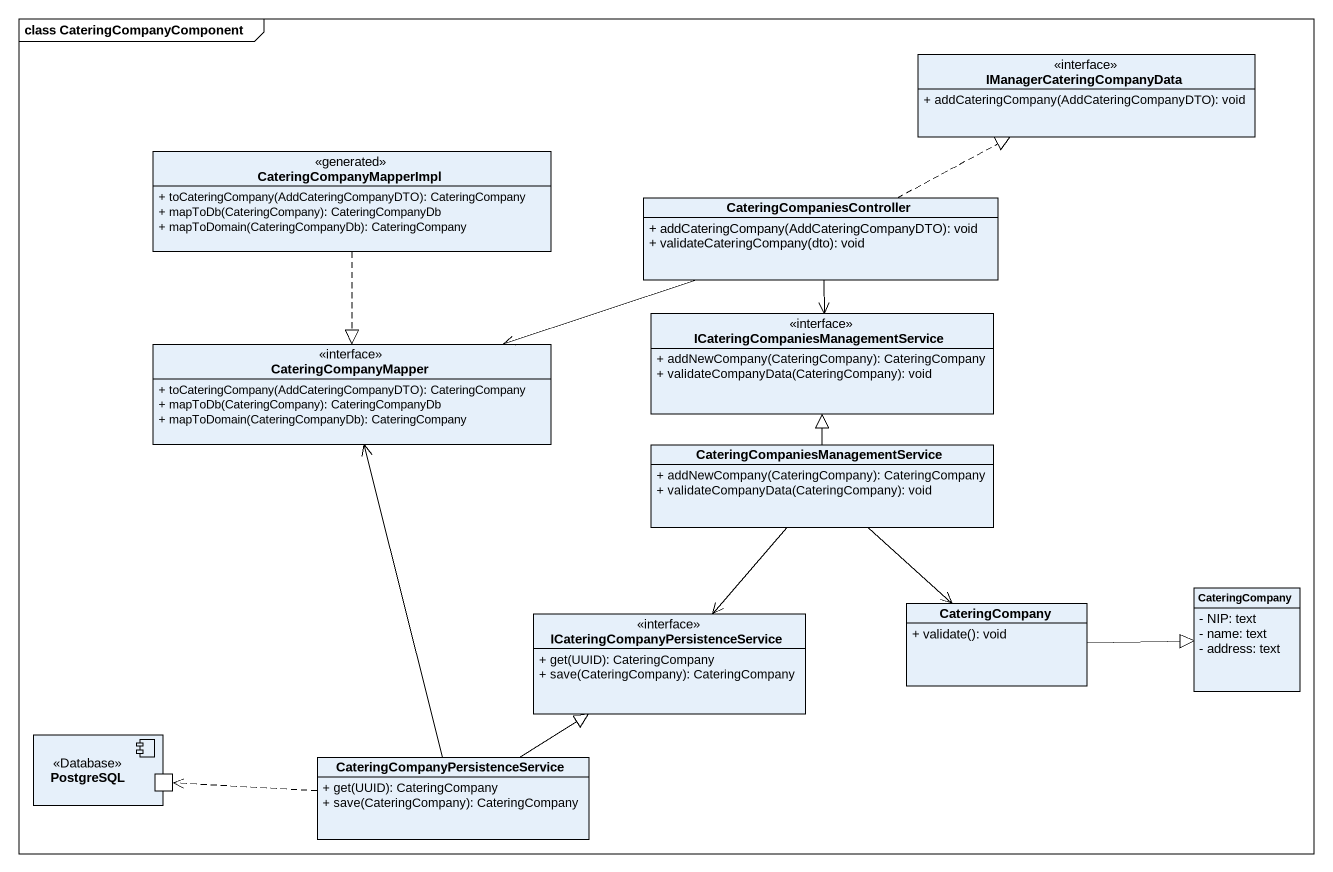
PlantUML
@startuml
mainframe class CateringCompanyComponent
allowmixing
hide circle
hide empty members
skinparam classAttributeIconSize 0
class IManagerCateringCompanyData <<interface>> {
  + addCateringCompany(AddCateringCompanyDTO): void
}
class CateringCompanyMapperImpl <<generated>> {
  + toCateringCompany(AddCateringCompanyDTO): CateringCompany
  + mapToDb(CateringCompany): CateringCompanyDb
  + mapToDomain(CateringCompanyDb): CateringCompany
}
class CateringCompaniesController {
  + addCateringCompany(AddCateringCompanyDTO): void
  + validateCateringCompany(dto): void
}
class "ICateringCompaniesManagementService" as ICateringCompaniesManagement <<interface>> {
  + addNewCompany(CateringCompany): CateringCompany
  + validateCompanyData(CateringCompany): void
}
class CateringCompanyMapper <<interface>> {
  + toCateringCompany(AddCateringCompanyDTO): CateringCompany
  + mapToDb(CateringCompany): CateringCompanyDb
  + mapToDomain(CateringCompanyDb): CateringCompany
}
class "CateringCompaniesManagementService" as CateringCompaniesManagementS {
  + addNewCompany(CateringCompany): CateringCompany
  + validateCompanyData(CateringCompany): void
}
class CateringCompany {
  + validate(): void
}
class "CateringCompany" as CateringCompany_2 {
  - NIP: text
  - name: text
  - address: text
}
class "ICateringCompanyPersistenceService" as ICateringCompanyPersistenceS <<interface>> {
  + get(UUID): CateringCompany
  + save(CateringCompany): CateringCompany
}
component PostgreSQL <<Database>> {
  port " " as port1
}
class "CateringCompanyPersistenceService" as CateringCompanyPersistenceSe {
  + get(UUID): CateringCompany
  + save(CateringCompany): CateringCompany
}
CateringCompanyMapperImpl ..|> CateringCompanyMapper
CateringCompaniesController .right.|> IManagerCateringCompanyData
CateringCompaniesController --> ICateringCompaniesManagement
CateringCompaniesController -left-> CateringCompanyMapper
CateringCompaniesManagementS -up-|> ICateringCompaniesManagement
CateringCompaniesManagementS --> CateringCompany
CateringCompaniesManagementS --> ICateringCompanyPersistenceS
CateringCompany -right-|> CateringCompany_2
CateringCompanyPersistenceSe -up-> CateringCompanyMapper
CateringCompanyPersistenceSe -up-|> ICateringCompanyPersistenceS
CateringCompanyPersistenceSe .left.> port1
@enduml
